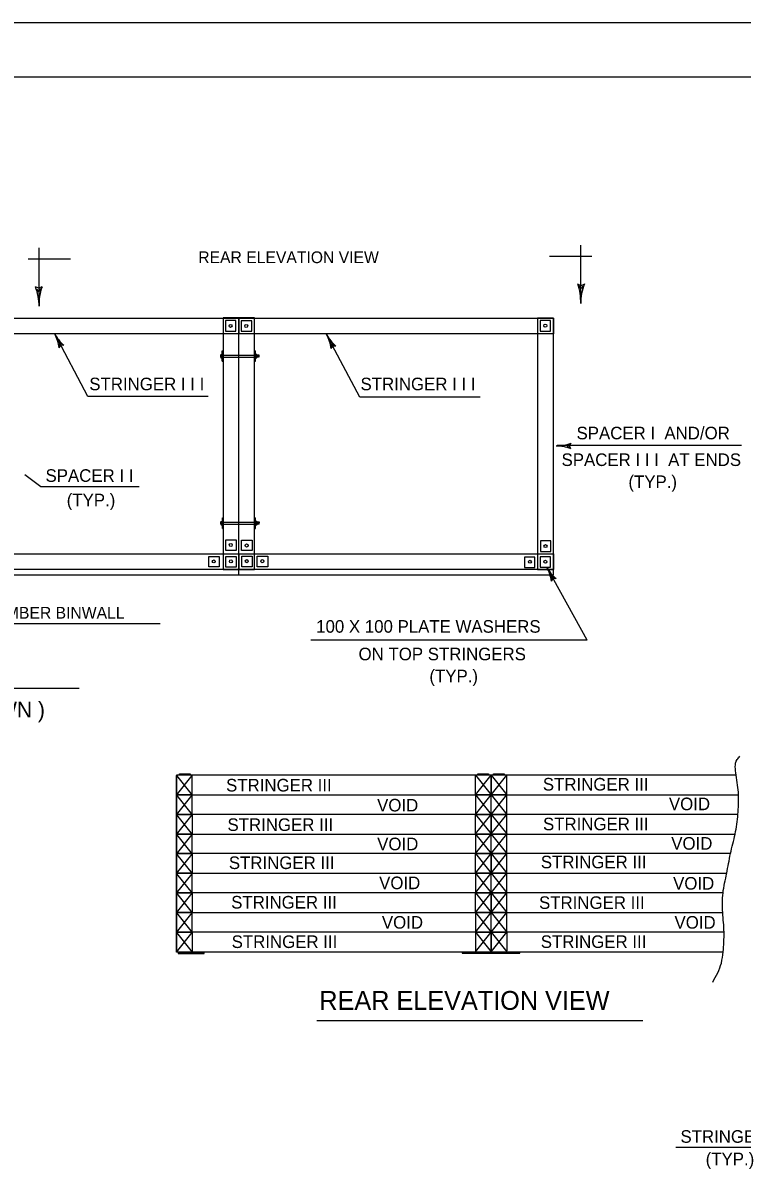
# Model space of a CAD drawing. Extents: x 974 to 1533, y 954 to 3585.
# Drawn here: x 1059.3 to 1109.4, y 1064.8 to 1144.8 of the extents above; entities that cross this region are included whole.
import ezdxf

# ---------------------------------------------------------------- set-up
doc = ezdxf.new("R2010")
doc.units = 0
for name, color, linetype in [('Level 1', 7, 'Continuous'), ('Level 31', 7, 'Continuous'), ('Level 33', 7, 'Continuous'), ('Level 60', 7, 'Continuous'), ('Level 63', 7, 'Continuous')]:
    doc.layers.add(name, color=color, linetype=linetype)

msp = doc.modelspace()

# ---------------------------------------------------------------- linework, layer by layer
at = {"layer": 'Level 1'}
for p, q in [((1098.188, 1125.176), (1098.188, 1129.245)), ((1060.392, 1124.977), (1060.392, 1129.046)), ((1096, 1128.469), (1098.954, 1128.469)), ((1062.579, 1128.27), (1059.626, 1128.27)), ((1060.369, 1126.231), (1060.14, 1126.33)), ((1060.247, 1126.207), (1060.337, 1125.994)), ((1060.595, 1126.332), (1060.369, 1126.231)), ((1060.501, 1126.226), (1060.41, 1126)), ((1060.45, 1126.094), (1060.456, 1126.097)), ((1097.985, 1126.531), (1098.21, 1126.43)), ((1098.078, 1126.425), (1098.169, 1126.2)), ((1098.13, 1126.293), (1098.124, 1126.296)), ((1098.21, 1126.43), (1098.44, 1126.529)), ((1098.333, 1126.406), (1098.243, 1126.193)), ((1052.385, 1124.158), (1074.332, 1124.158)), ((1074.332, 1124.158), (1074.332, 1123.061)), ((1074.332, 1123.061), (1057.603, 1123.061)), ((1061.788, 1122.083), (1061.917, 1122.239)), ((1061.816, 1122.203), (1061.8, 1122.374)), ((1062.006, 1122.304), (1061.872, 1122.412)), ((1062.12, 1122.258), (1061.917, 1122.239)), ((1080.767, 1122.028), (1080.897, 1122.185)), ((1080.794, 1122.148), (1080.78, 1122.32)), ((1080.985, 1122.249), (1080.851, 1122.357)), ((1081.1, 1122.204), (1080.896, 1122.185)), ((1075.479, 1121.503), (1075.479, 1121.503)), ((1075.492, 1121.388), (1075.492, 1121.388)), ((1075.582, 1121.619), (1075.501, 1121.619)), ((1075.501, 1121.445), (1075.582, 1121.445)), ((1075.503, 1121.388), (1075.582, 1121.388)), ((1075.583, 1121.56), (1075.504, 1121.56)), ((1075.593, 1121.589), (1075.593, 1121.416)), ((1075.617, 1121.439), (1075.61, 1121.57)), ((1075.645, 1121.438), (1075.637, 1121.571)), ((1075.67, 1121.438), (1075.663, 1121.57)), ((1075.697, 1121.438), (1075.69, 1121.57)), ((1075.726, 1121.438), (1075.718, 1121.571)), ((1075.748, 1121.449), (1075.749, 1121.569)), ((1072.187, 1118.693), (1063.791, 1118.693)), ((1091.166, 1118.638), (1082.77, 1118.638)), ((1109.411, 1115.268), (1096.551, 1115.268)), ((1097.401, 1115.338), (1097.243, 1115.271)), ((1097.401, 1115.122), (1097.243, 1115.19)), ((1097.495, 1115.418), (1097.416, 1115.23)), ((1097.495, 1115.042), (1097.416, 1115.231)), ((1067.369, 1112.382), (1060.518, 1112.382)), ((1075.493, 1109.849), (1075.493, 1109.849)), ((1075.506, 1109.734), (1075.506, 1109.734)), ((1075.595, 1109.965), (1075.515, 1109.965)), ((1075.515, 1109.792), (1075.595, 1109.792)), ((1075.596, 1109.906), (1075.517, 1109.906)), ((1075.517, 1109.734), (1075.596, 1109.734)), ((1075.607, 1109.936), (1075.607, 1109.762)), ((1075.631, 1109.784), (1075.623, 1109.917)), ((1075.658, 1109.784), (1075.651, 1109.918)), ((1075.684, 1109.784), (1075.677, 1109.917)), ((1075.711, 1109.784), (1075.703, 1109.917)), ((1075.739, 1109.784), (1075.732, 1109.918)), ((1075.761, 1109.795), (1075.763, 1109.915)), ((1030.438, 1106.235), (1096.279, 1106.235)), ((1074.34, 1106.222), (1074.34, 1106.588)), ((1074.34, 1106.222), (1074.34, 1106.588)), ((1096.168, 1105.913), (1096.151, 1106.085)), ((1096.357, 1106.017), (1096.221, 1106.123)), ((1096.142, 1105.792), (1096.27, 1105.952)), ((1096.472, 1105.974), (1096.27, 1105.952)), ((1068.839, 1102.812), (1047.441, 1102.812)), ((1098.63, 1101.675), (1079.354, 1101.675)), ((1043.718, 1098.334), (1063.195, 1098.334)), ((1071.083, 1090.9), (1071.083, 1092.254)), ((1090.835, 1090.9), (1090.835, 1092.214)), ((1093.03, 1090.9), (1093.03, 1092.286)), ((1071.083, 1089.528), (1071.083, 1088.149)), ((1090.835, 1088.214), (1090.835, 1089.528)), ((1093.03, 1088.077), (1093.03, 1089.528)), ((1071.083, 1086.785), (1071.083, 1085.442)), ((1090.835, 1085.47), (1090.835, 1086.785)), ((1093.03, 1085.334), (1093.03, 1086.785)), ((1071.083, 1084.042), (1071.083, 1082.716)), ((1090.835, 1082.727), (1090.835, 1084.042)), ((1093.03, 1082.591), (1093.03, 1084.042)), ((1071.083, 1081.298), (1071.083, 1079.987)), ((1090.835, 1081.298), (1090.835, 1079.963)), ((1093.03, 1081.298), (1093.03, 1080.012)), ((1102.529, 1075.124), (1079.767, 1075.124)), ((1113.67, 1066.284), (1104.819, 1066.283))]:
    msp.add_line(p, q, dxfattribs=at)
for points in [[(1075.426, 1106.612), (1075.426, 1124.17), (1073.232, 1124.17), (1073.232, 1106.612)], [(1074.332, 1124.158), (1096.279, 1124.158), (1096.279, 1123.061), (1074.332, 1123.061)], [(1096.279, 1106.601), (1096.279, 1124.158), (1095.182, 1124.158), (1095.182, 1106.601)], [(1052.385, 1107.698), (1074.332, 1107.698), (1074.332, 1106.601), (1052.385, 1106.601)], [(1074.332, 1107.698), (1096.279, 1107.698), (1096.279, 1106.601), (1074.332, 1106.601)], [(1091.932, 1090.9), (1091.932, 1092.272), (1069.985, 1092.272), (1069.985, 1090.9)], [(1071.083, 1089.528), (1071.083, 1090.9), (1069.985, 1090.9), (1069.985, 1089.528)], [(1090.835, 1090.9), (1090.835, 1089.528), (1093.03, 1089.528), (1093.03, 1090.9)], [(1091.932, 1088.156), (1091.932, 1089.528), (1069.985, 1089.528), (1069.985, 1088.156)], [(1071.083, 1086.785), (1071.083, 1088.156), (1069.985, 1088.156), (1069.985, 1086.785)], [(1090.835, 1088.156), (1090.835, 1086.785), (1093.03, 1086.785), (1093.03, 1088.156)], [(1091.932, 1085.413), (1091.932, 1086.785), (1069.985, 1086.785), (1069.985, 1085.413)], [(1071.083, 1084.042), (1071.083, 1085.413), (1069.985, 1085.413), (1069.985, 1084.042)], [(1090.835, 1085.413), (1090.835, 1084.042), (1093.03, 1084.042), (1093.03, 1085.413)], [(1091.932, 1082.67), (1091.932, 1084.042), (1069.985, 1084.042), (1069.985, 1082.67)], [(1071.083, 1081.298), (1071.083, 1082.67), (1069.985, 1082.67), (1069.985, 1081.298)], [(1090.835, 1082.67), (1090.835, 1081.298), (1093.03, 1081.298), (1093.03, 1082.67)], [(1091.932, 1079.926), (1091.932, 1081.298), (1069.985, 1081.298), (1069.985, 1079.926)], [(1071.909, 1079.816), (1071.909, 1079.884), (1070.087, 1079.884), (1070.087, 1079.816)], [(1093.932, 1079.841), (1093.932, 1079.909), (1089.908, 1079.909), (1089.908, 1079.841)]]:
    msp.add_lwpolyline(points, close=True, dxfattribs=at)
for points in [[(1075.749, 1121.569), (1075.74, 1121.572), (1075.73, 1121.562), (1075.718, 1121.571), (1075.703, 1121.562), (1075.69, 1121.57), (1075.676, 1121.56), (1075.663, 1121.57), (1075.65, 1121.559), (1075.637, 1121.571), (1075.624, 1121.558), (1075.61, 1121.57), (1075.597, 1121.558), (1075.593, 1121.57)], [(1075.748, 1121.449), (1075.748, 1121.446), (1075.746, 1121.446), (1075.737, 1121.451), (1075.726, 1121.438), (1075.711, 1121.451), (1075.697, 1121.438), (1075.682, 1121.451), (1075.67, 1121.438), (1075.656, 1121.451), (1075.645, 1121.438), (1075.63, 1121.451), (1075.617, 1121.439), (1075.604, 1121.45), (1075.593, 1121.438)], [(1075.604, 1121.45), (1075.597, 1121.558)], [(1075.63, 1121.451), (1075.624, 1121.558)], [(1075.656, 1121.451), (1075.65, 1121.559)], [(1075.682, 1121.451), (1075.676, 1121.56)], [(1075.711, 1121.451), (1075.703, 1121.562)], [(1075.737, 1121.451), (1075.73, 1121.562)], [(1075.748, 1121.462), (1075.74, 1121.572)], [(1075.763, 1109.915), (1075.754, 1109.918), (1075.744, 1109.908), (1075.732, 1109.918), (1075.717, 1109.908), (1075.703, 1109.917), (1075.69, 1109.906), (1075.677, 1109.917), (1075.664, 1109.905), (1075.651, 1109.918), (1075.637, 1109.905), (1075.623, 1109.917), (1075.611, 1109.904), (1075.607, 1109.916)], [(1075.761, 1109.795), (1075.761, 1109.792), (1075.759, 1109.792), (1075.751, 1109.797), (1075.739, 1109.784), (1075.724, 1109.797), (1075.711, 1109.784), (1075.696, 1109.797), (1075.684, 1109.784), (1075.67, 1109.797), (1075.658, 1109.784), (1075.644, 1109.797), (1075.631, 1109.784), (1075.617, 1109.796), (1075.607, 1109.784)], [(1075.617, 1109.796), (1075.611, 1109.904)], [(1075.644, 1109.797), (1075.637, 1109.905)], [(1075.67, 1109.797), (1075.664, 1109.905)], [(1075.696, 1109.797), (1075.69, 1109.906)], [(1075.724, 1109.797), (1075.717, 1109.908)], [(1075.751, 1109.797), (1075.744, 1109.908)], [(1075.761, 1109.808), (1075.754, 1109.918)], [(1109.035, 1092.272), (1091.932, 1092.272), (1091.932, 1090.9), (1109.197, 1090.9)], [(1109.158, 1089.528), (1091.932, 1089.528), (1091.932, 1088.156), (1108.962, 1088.156)], [(1108.64, 1086.785), (1091.932, 1086.785), (1091.932, 1085.413), (1108.375, 1085.413)], [(1108.117, 1084.042), (1091.932, 1084.042), (1091.932, 1082.67), (1108.102, 1082.67)], [(1108.189, 1081.298), (1091.932, 1081.298), (1091.932, 1079.926), (1108.125, 1079.926)]]:
    msp.add_lwpolyline(points, dxfattribs=at)
for centre in [(1073.755, 1123.611), (1073.755, 1123.611), (1073.755, 1123.611), (1073.755, 1123.611), (1074.848, 1123.603), (1074.848, 1123.603), (1095.716, 1123.623), (1095.716, 1123.623), (1095.716, 1123.623), (1095.716, 1123.623), (1073.768, 1108.325), (1074.876, 1108.287), (1074.876, 1108.287), (1095.732, 1108.244), (1095.732, 1108.244), (1095.732, 1108.244), (1095.732, 1108.244), (1072.585, 1107.172), (1073.779, 1107.18), (1074.884, 1107.194), (1074.884, 1107.194), (1075.968, 1107.195), (1075.968, 1107.195), (1094.64, 1107.152), (1094.64, 1107.152), (1094.64, 1107.152), (1094.64, 1107.152), (1095.724, 1107.151), (1095.724, 1107.151)]:
    msp.add_circle(centre, 0.106, dxfattribs=at)
for centre, radius, start, end in [((1056.638, 1124.977), 3.754, 359.98689, 21.21015), ((1064.143, 1125.108), 3.754, 160.78985, 182.01311), ((1094.437, 1125.307), 3.754, 357.98689, 19.21015), ((1101.942, 1125.176), 3.754, 158.78985, 180.01311), ((1063.96, 1124.373), 2.803, 207.83598, 229.05923), ((1059.004, 1121.755), 2.803, 6.63894, 27.86219), ((1082.939, 1124.319), 2.803, 207.83598, 229.05923), ((1077.983, 1121.701), 2.803, 6.63894, 27.86219), ((1075.536, 1121.591), 0.0445, 140.70004, 222.67866), ((1075.656, 1121.499), 0.164, 158.15683, 199.27576), ((1075.536, 1121.417), 0.0445, 140.50767, 221.20575), ((1075.546, 1121.589), 0.0464, 321.87983, 39.8099), ((1075.424, 1121.505), 0.169, 339.44757, 19.26739), ((1075.549, 1121.416), 0.0438, 319.78775, 40.21228), ((1096.483, 1118.033), 2.803, 269.98689, 291.21015), ((1096.483, 1112.428), 2.803, 68.78985, 90.01311), ((1075.55, 1109.937), 0.0445, 140.70004, 222.67866), ((1075.67, 1109.846), 0.164, 158.15683, 199.27576), ((1075.55, 1109.763), 0.0445, 140.50767, 221.20575), ((1075.56, 1109.935), 0.0464, 321.87983, 39.8099), ((1075.437, 1109.851), 0.169, 339.44757, 19.26739), ((1075.563, 1109.762), 0.0438, 319.78775, 40.21228), ((1098.272, 1108.123), 2.803, 208.88334, 230.10659), ((1093.365, 1105.414), 2.803, 7.6863, 28.90955)]:
    msp.add_arc(centre, radius, start, end, dxfattribs=at)
at = {"layer": 'Level 31'}
for p, q in [((1073.182, 1121.502), (1073.182, 1121.502)), ((1073.196, 1109.848), (1073.196, 1109.848))]:
    msp.add_line(p, q, dxfattribs=at)
at = {"layer": 'Level 33'}
for p, q in [((1073.041, 1121.502), (1073.182, 1121.502)), ((1073.073, 1121.42), (1073.073, 1121.589)), ((1073.083, 1121.617), (1073.161, 1121.617)), ((1073.083, 1121.56), (1073.163, 1121.56)), ((1073.083, 1121.449), (1073.16, 1121.449)), ((1073.084, 1121.392), (1073.162, 1121.392)), ((1073.172, 1121.617), (1073.172, 1121.617)), ((1073.172, 1121.376), (1073.182, 1121.376)), ((1073.183, 1121.437), (1075.492, 1121.437)), ((1073.183, 1121.437), (1073.203, 1121.437)), ((1073.184, 1121.568), (1075.491, 1121.568)), ((1073.184, 1121.568), (1073.203, 1121.568)), ((1073.055, 1109.848), (1073.196, 1109.848)), ((1073.087, 1109.766), (1073.087, 1109.935)), ((1073.097, 1109.963), (1073.175, 1109.963)), ((1073.097, 1109.906), (1073.176, 1109.906)), ((1073.097, 1109.795), (1073.174, 1109.795)), ((1073.098, 1109.738), (1073.176, 1109.738)), ((1073.185, 1109.963), (1073.185, 1109.963)), ((1073.185, 1109.721), (1073.196, 1109.721)), ((1073.197, 1109.783), (1075.506, 1109.783)), ((1073.197, 1109.783), (1073.217, 1109.783)), ((1073.198, 1109.914), (1075.504, 1109.914)), ((1073.198, 1109.914), (1073.217, 1109.914))]:
    msp.add_line(p, q, dxfattribs=at)
for centre, radius, start, end in [((1073.116, 1121.589), 0.0427, 139.78775, 220.21228), ((1073.238, 1121.503), 0.165, 159.44757, 199.26739), ((1073.119, 1121.421), 0.0452, 141.87983, 219.8099), ((1073.012, 1121.508), 0.16, 338.15683, 19.27576), ((1073.128, 1121.419), 0.0434, 320.70004, 42.67866), ((1073.128, 1121.588), 0.0433, 320.50767, 41.20575), ((1073.13, 1109.936), 0.0427, 139.78775, 220.21228), ((1073.252, 1109.849), 0.165, 159.44757, 199.26739), ((1073.132, 1109.767), 0.0452, 141.87983, 219.8099), ((1073.025, 1109.854), 0.16, 338.15683, 19.27576), ((1073.142, 1109.765), 0.0434, 320.70004, 42.67866), ((1073.142, 1109.935), 0.0433, 320.50767, 41.20575)]:
    msp.add_arc(centre, radius, start, end, dxfattribs=at)
at = {"layer": 'Level 60'}
for p, q in [((1202.75, 1144.75), (974.15, 1144.75)), ((1074.329, 1106.612), (1074.329, 1124.17)), ((1063.791, 1118.693), (1061.481, 1123.064)), ((1082.77, 1118.638), (1080.46, 1123.01)), ((1073.172, 1121.138), (1073.172, 1121.865)), ((1073.172, 1121.865), (1073.24, 1121.865)), ((1075.427, 1121.865), (1075.491, 1121.865)), ((1075.491, 1121.138), (1075.491, 1121.865)), ((1073.172, 1121.138), (1073.24, 1121.138)), ((1075.419, 1121.138), (1075.491, 1121.138)), ((1060.518, 1112.382), (1059.395, 1113.219)), ((1073.186, 1109.483), (1073.186, 1110.212)), ((1073.186, 1110.212), (1073.254, 1110.212)), ((1075.441, 1110.212), (1075.505, 1110.212)), ((1075.505, 1109.483), (1075.505, 1110.212)), ((1073.186, 1109.483), (1073.254, 1109.483)), ((1075.433, 1109.483), (1075.505, 1109.483)), ((1098.63, 1101.675), (1095.818, 1106.769)), ((1096.279, 1106.235), (1096.279, 1106.601)), ((1069.985, 1090.876), (1069.985, 1092.247)), ((1069.985, 1092.247), (1071.083, 1090.876)), ((1069.985, 1090.876), (1071.083, 1092.247)), ((1090.835, 1090.9), (1091.932, 1092.272)), ((1090.835, 1092.272), (1091.932, 1090.9)), ((1091.932, 1090.9), (1091.932, 1092.272)), ((1091.932, 1092.272), (1093.03, 1090.9)), ((1091.932, 1090.9), (1093.03, 1092.272)), ((1069.985, 1089.504), (1069.985, 1090.876)), ((1069.985, 1089.504), (1069.985, 1090.876)), ((1069.985, 1089.504), (1069.985, 1090.876)), ((1069.985, 1089.504), (1069.985, 1090.876)), ((1069.985, 1089.504), (1069.985, 1090.876)), ((1069.985, 1090.876), (1071.083, 1089.504)), ((1069.985, 1089.504), (1071.083, 1090.876)), ((1090.835, 1089.528), (1091.932, 1090.9)), ((1090.835, 1090.9), (1091.932, 1089.528)), ((1091.932, 1089.528), (1091.932, 1090.9)), ((1091.932, 1089.528), (1091.932, 1090.9)), ((1091.932, 1089.528), (1091.932, 1090.9)), ((1091.932, 1089.528), (1091.932, 1090.9)), ((1091.932, 1089.528), (1091.932, 1090.9)), ((1091.932, 1090.9), (1093.03, 1089.528)), ((1091.932, 1089.528), (1093.03, 1090.9)), ((1069.985, 1088.132), (1069.985, 1089.504)), ((1069.985, 1089.504), (1071.083, 1088.132)), ((1069.985, 1088.132), (1071.083, 1089.504)), ((1090.835, 1088.157), (1091.932, 1089.528)), ((1090.835, 1089.528), (1091.932, 1088.157)), ((1091.932, 1088.157), (1091.932, 1089.528)), ((1091.932, 1089.528), (1093.03, 1088.157)), ((1091.932, 1088.157), (1093.03, 1089.528)), ((1069.985, 1086.761), (1069.985, 1088.132)), ((1069.985, 1086.761), (1069.985, 1088.132)), ((1069.985, 1086.761), (1069.985, 1088.132)), ((1069.985, 1086.761), (1069.985, 1088.132)), ((1069.985, 1088.132), (1071.083, 1086.761)), ((1069.985, 1086.761), (1071.083, 1088.132)), ((1090.835, 1086.785), (1091.932, 1088.156)), ((1090.835, 1088.156), (1091.932, 1086.785)), ((1091.932, 1086.785), (1091.932, 1088.156)), ((1091.932, 1086.785), (1091.932, 1088.156)), ((1091.932, 1086.785), (1091.932, 1088.156)), ((1091.932, 1086.785), (1091.932, 1088.156)), ((1091.932, 1088.156), (1093.03, 1086.785)), ((1091.932, 1086.785), (1093.03, 1088.156)), ((1069.985, 1085.39), (1069.985, 1086.761)), ((1069.985, 1086.761), (1071.083, 1085.39)), ((1069.985, 1085.39), (1071.083, 1086.761)), ((1090.835, 1085.414), (1091.932, 1086.785)), ((1090.835, 1086.785), (1091.932, 1085.414)), ((1091.932, 1085.414), (1091.932, 1086.785)), ((1091.932, 1086.785), (1093.03, 1085.414)), ((1091.932, 1085.414), (1093.03, 1086.785)), ((1069.985, 1084.017), (1069.985, 1085.389)), ((1069.985, 1084.017), (1069.985, 1085.389)), ((1069.985, 1084.017), (1069.985, 1085.389)), ((1069.985, 1085.389), (1071.083, 1084.017)), ((1069.985, 1084.017), (1071.083, 1085.389)), ((1090.835, 1084.042), (1091.932, 1085.413)), ((1090.835, 1085.413), (1091.932, 1084.042)), ((1091.932, 1084.042), (1091.932, 1085.413)), ((1091.932, 1084.042), (1091.932, 1085.413)), ((1091.932, 1084.042), (1091.932, 1085.413)), ((1091.932, 1085.413), (1093.03, 1084.042)), ((1091.932, 1084.042), (1093.03, 1085.413)), ((1069.985, 1082.646), (1069.985, 1084.017)), ((1069.985, 1084.017), (1071.083, 1082.646)), ((1069.985, 1082.646), (1071.083, 1084.017)), ((1090.835, 1082.67), (1091.932, 1084.042)), ((1090.835, 1084.042), (1091.932, 1082.67)), ((1091.932, 1082.67), (1091.932, 1084.042)), ((1091.932, 1084.042), (1093.03, 1082.67)), ((1091.932, 1082.67), (1093.03, 1084.042)), ((1069.985, 1081.274), (1069.985, 1082.645)), ((1069.985, 1081.274), (1069.985, 1082.645)), ((1069.985, 1082.645), (1071.083, 1081.274)), ((1069.985, 1081.274), (1071.083, 1082.645)), ((1090.835, 1081.298), (1091.932, 1082.67)), ((1090.835, 1082.67), (1091.932, 1081.298)), ((1091.932, 1081.298), (1091.932, 1082.67)), ((1091.932, 1081.298), (1091.932, 1082.67)), ((1091.932, 1082.67), (1093.03, 1081.298)), ((1091.932, 1081.298), (1093.03, 1082.67)), ((1069.985, 1079.903), (1069.985, 1081.274)), ((1069.985, 1081.274), (1071.083, 1079.903)), ((1069.985, 1079.903), (1071.083, 1081.274)), ((1090.835, 1079.927), (1091.932, 1081.298)), ((1090.835, 1081.298), (1091.932, 1079.927)), ((1091.932, 1079.927), (1091.932, 1081.298)), ((1091.932, 1081.298), (1093.03, 1079.927)), ((1091.932, 1079.927), (1093.03, 1081.298))]:
    msp.add_line(p, q, dxfattribs=at)
for points in [[(1074.127, 1123.984), (1073.395, 1123.984), (1073.395, 1123.252), (1074.127, 1123.252)], [(1074.127, 1123.984), (1073.395, 1123.984), (1073.395, 1123.252), (1074.127, 1123.252)], [(1075.235, 1123.965), (1074.503, 1123.965), (1074.503, 1123.234), (1075.235, 1123.234)], [(1075.235, 1123.965), (1074.503, 1123.965), (1074.503, 1123.234), (1075.235, 1123.234)], [(1096.09, 1123.251), (1096.09, 1123.983), (1095.358, 1123.983), (1095.358, 1123.251)], [(1096.09, 1123.251), (1096.09, 1123.983), (1095.358, 1123.983), (1095.358, 1123.251)], [(1073.425, 1107.945), (1073.425, 1108.676), (1074.156, 1108.676), (1074.156, 1107.945)], [(1074.524, 1107.939), (1074.524, 1108.67), (1075.256, 1108.67), (1075.256, 1107.939)], [(1096.105, 1107.872), (1096.105, 1108.604), (1095.373, 1108.604), (1095.373, 1107.872)], [(1096.105, 1107.872), (1096.105, 1108.604), (1095.373, 1108.604), (1095.373, 1107.872)], [(1072.228, 1106.798), (1072.228, 1107.53), (1072.959, 1107.53), (1072.959, 1106.798)], [(1073.419, 1106.784), (1073.419, 1107.516), (1074.15, 1107.516), (1074.15, 1106.784)], [(1074.53, 1106.809), (1074.53, 1107.541), (1075.262, 1107.541), (1075.262, 1106.809)], [(1075.615, 1106.8), (1075.615, 1107.532), (1076.346, 1107.532), (1076.346, 1106.8)], [(1094.997, 1106.752), (1094.997, 1107.483), (1094.265, 1107.483), (1094.265, 1106.752)], [(1094.997, 1106.752), (1094.997, 1107.483), (1094.265, 1107.483), (1094.265, 1106.752)], [(1096.085, 1106.764), (1096.085, 1107.495), (1095.354, 1107.495), (1095.354, 1106.764)], [(1096.085, 1106.764), (1096.085, 1107.495), (1095.354, 1107.495), (1095.354, 1106.764)], [(1070.196, 1092.277), (1070.196, 1092.346), (1070.928, 1092.346), (1070.928, 1092.277)], [(1091.013, 1092.285), (1091.013, 1092.354), (1091.745, 1092.354), (1091.745, 1092.285)], [(1092.11, 1092.293), (1092.11, 1092.361), (1092.842, 1092.362), (1092.842, 1092.293)]]:
    msp.add_lwpolyline(points, close=True, dxfattribs=at)
msp.add_spline([(1107.398, 1077.828), (1108.003, 1079.153), (1108.125, 1079.926), (1108.189, 1081.298), (1108.102, 1082.67), (1108.117, 1084.042), (1108.375, 1085.413), (1108.64, 1086.785), (1108.962, 1088.156), (1109.158, 1089.528), (1109.197, 1090.9), (1109.035, 1092.272), (1109.097, 1093.347), (1109.298, 1093.577)], degree=3, dxfattribs=at)
at = {"layer": 'Level 63'}
msp.add_line((1000, 1141), (1199, 1141), dxfattribs=at)

# ---------------------------------------------------------------- texts
at = {"layer": 'Level 1'}
for s, height, p in [('( BATTER NOT SHOWN )', 1.0973, (1043.683, 1096.287)), ('STRINGER III  ', 0.87797, (1073.442, 1091.124)), ('STRINGER III  ', 0.87797, (1095.546, 1091.19)), ('VOID  ', 0.878, (1083.98, 1089.73)), ('VOID  ', 0.878, (1104.344, 1089.818)), ('STRINGER III  ', 0.87797, (1073.539, 1088.369)), ('STRINGER III  ', 0.87765, (1095.557, 1088.416)), ('VOID  ', 0.878, (1083.986, 1087.024)), ('VOID  ', 0.878, (1104.506, 1087.063)), ('STRINGER III  ', 0.87765, (1073.636, 1085.712)), ('STRINGER III  ', 0.87797, (1095.405, 1085.763)), ('VOID  ', 0.878, (1084.122, 1084.307)), ('VOID  ', 0.878, (1104.636, 1084.276)), ('STRINGER III  ', 0.87765, (1073.799, 1082.957)), ('STRINGER III  ', 0.87765, (1095.281, 1082.929)), ('VOID  ', 0.878, (1084.315, 1081.553)), ('VOID  ', 0.878, (1104.733, 1081.553)), ('STRINGER III  ', 0.87797, (1073.831, 1080.202)), ('STRINGER III  ', 0.87797, (1095.4, 1080.205)), ('REAR ELEVATION VIEW', 1.31664, (1079.948, 1075.888))]:
    msp.add_text(s, height=height, dxfattribs=at).set_placement(p)
at = {"layer": 'Level 60'}
for s, height, p in [('REAR ELEVATION VIEW', 0.81927, (1071.499, 1127.989)), ('STRINGER I I I', 0.87797, (1063.898, 1119.119)), ('STRINGER I I I', 0.87797, (1082.823, 1119.119)), ('SPACER I  AND/OR', 0.87765, (1097.898, 1115.695)), ('SPACER I I I  AT ENDS', 0.87797, (1096.852, 1113.834)), ('SPACER I I', 0.878, (1060.843, 1112.729)), ('(TYP.)', 0.8777, (1101.518, 1112.296)), ('(TYP.)', 0.878, (1062.322, 1111.019)), ('FRONT FACE OF TIMBER BINWALL', 0.81927, (1047.974, 1103.185)), ('100 X 100 PLATE WASHERS', 0.878, (1079.728, 1102.202)), ('ON TOP STRINGERS', 0.87797, (1082.687, 1100.277)), ('(TYP.)', 0.878, (1087.63, 1098.74)), ('STRINGER I', 0.878, (1105.147, 1066.612)), ('(TYP.)', 0.878, (1106.908, 1065.041))]:
    msp.add_text(s, height=height, dxfattribs=at).set_placement(p)

doc.saveas('drawing.dxf')
